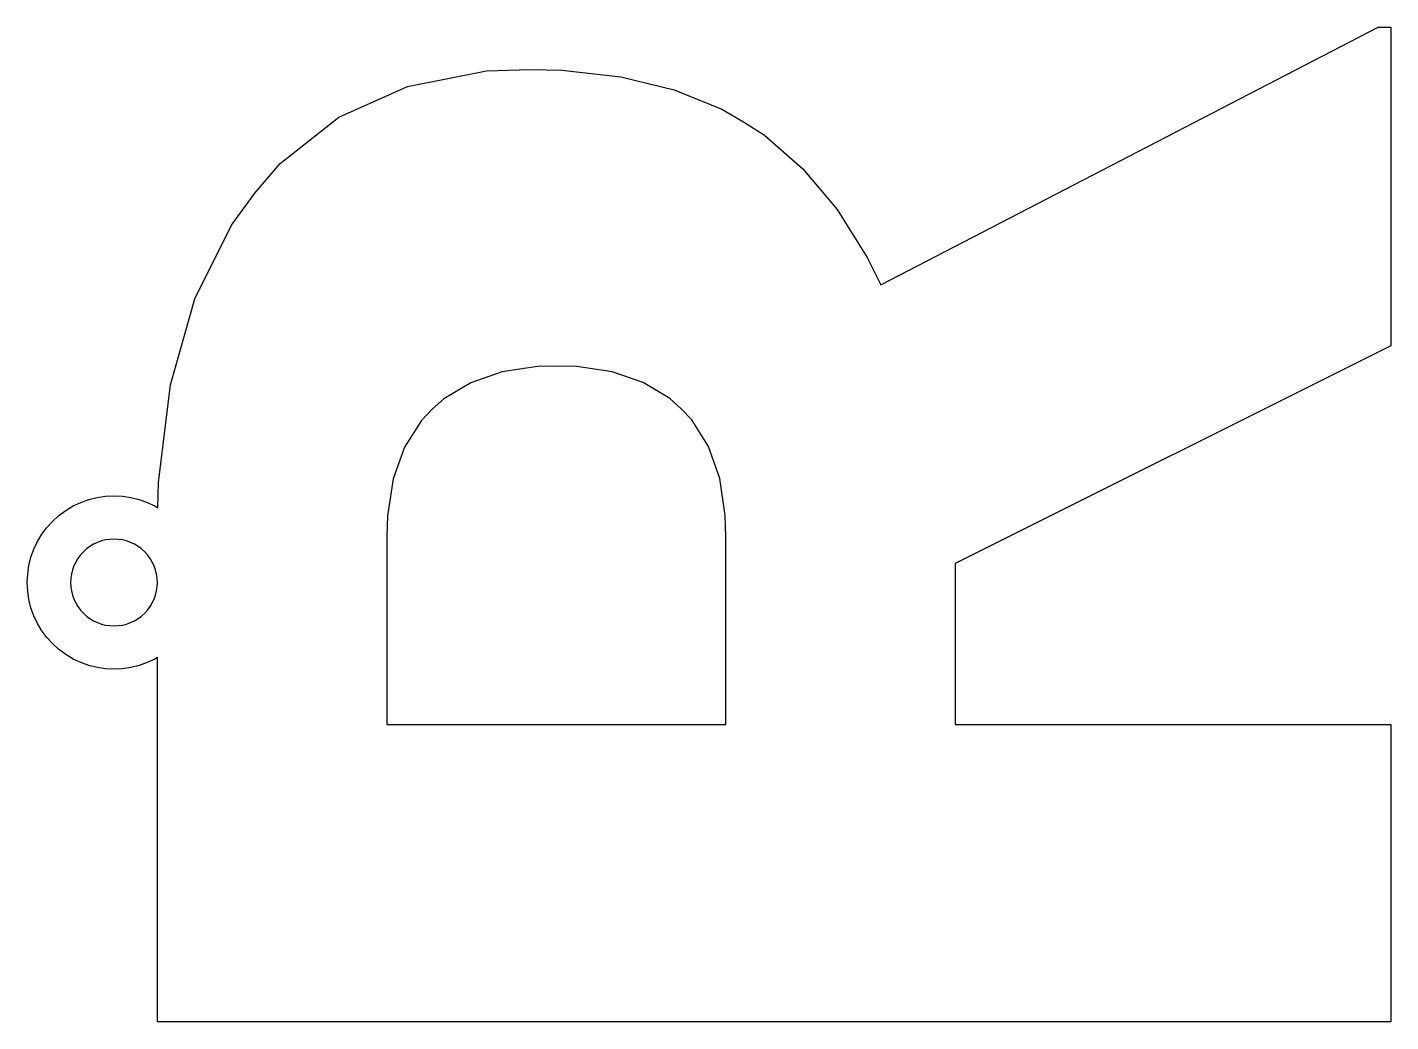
# Model space of a CAD drawing. Header units: millimetres. Extents: x -12.8 to 81.5, y 12.8 to 81.5.
import ezdxf

# ---------------------------------------------------------------- set-up
doc = ezdxf.new("R2010")
doc.units = ezdxf.units.MM

msp = doc.modelspace()

# ---------------------------------------------------------------- linework, layer by layer
at = {"color": 0}
for points in [[(-3.695, 50.061), (-2.854, 56.822), (-1.17, 62.755), (1.358, 67.858), (2.975, 70.065), (4.717, 72.113), (8.781, 75.32), (13.542, 77.457), (18.998, 78.526), (22.015, 78.615), (24.211, 78.578), (28.283, 78.128), (31.973, 77.228), (35.281, 75.878), (36.775, 75.015), (38.218, 74.072), (40.87, 71.762), (43.244, 68.942), (45.341, 65.613), (46.275, 63.735), (80.665, 81.545), (81.545, 81.545), (81.545, 59.515), (51.425, 44.455), (51.425, 33.325), (81.545, 33.325), (81.545, 12.765), (-3.765, 12.765), (-3.765, 37.955), (-3.937, 37.852), (-4.469, 37.6), (-5.023, 37.402), (-5.594, 37.259), (-6.177, 37.172), (-6.765, 37.143), (-7.353, 37.172), (-7.936, 37.259), (-8.507, 37.402), (-9.061, 37.6), (-9.593, 37.852), (-10.098, 38.154), (-10.571, 38.505), (-11.008, 38.901), (-11.403, 39.337), (-11.754, 39.81), (-12.057, 40.315), (-12.308, 40.847), (-12.507, 41.402), (-12.65, 41.973), (-12.736, 42.555), (-12.765, 43.143), (-12.736, 43.731), (-12.65, 44.314), (-12.507, 44.885), (-12.308, 45.439), (-12.057, 45.972), (-11.754, 46.477), (-11.403, 46.95), (-11.008, 47.386), (-10.571, 47.781), (-10.098, 48.132), (-9.593, 48.435), (-9.061, 48.687), (-8.507, 48.885), (-7.936, 49.028), (-7.353, 49.114), (-6.765, 49.143), (-6.177, 49.114), (-5.594, 49.028), (-5.023, 48.885), (-4.469, 48.687), (-3.937, 48.435), (-3.728, 48.31), (-3.695, 50.061)], [(35.545, 33.325), (35.545, 46.335), (35.513, 47.771), (35.13, 50.34), (34.363, 52.545), (33.212, 54.386), (32.475, 55.155), (31.681, 55.863), (29.839, 56.973), (27.692, 57.713), (25.239, 58.084), (23.885, 58.115), (22.533, 58.084), (20.077, 57.709), (17.917, 56.961), (16.053, 55.84), (15.245, 55.125), (14.494, 54.349), (13.32, 52.504), (12.538, 50.307), (12.148, 47.757), (12.115, 46.335), (12.115, 33.325), (35.545, 33.325)], [(-7.35, 46.086), (-7.636, 46.014), (-7.913, 45.915), (-8.179, 45.789), (-8.432, 45.638), (-8.668, 45.462), (-8.886, 45.265), (-9.084, 45.046), (-9.259, 44.81), (-9.411, 44.557), (-9.537, 44.291), (-9.636, 44.014), (-9.707, 43.729), (-9.751, 43.437), (-9.765, 43.143), (-9.751, 42.849), (-9.707, 42.558), (-9.636, 42.272), (-9.537, 41.995), (-9.411, 41.729), (-9.259, 41.477), (-9.084, 41.24), (-8.886, 41.022), (-8.668, 40.824), (-8.432, 40.649), (-8.179, 40.497), (-7.913, 40.372), (-7.636, 40.272), (-7.35, 40.201), (-7.059, 40.158), (-6.765, 40.143), (-6.471, 40.158), (-6.18, 40.201), (-5.894, 40.272), (-5.617, 40.372), (-5.351, 40.497), (-5.098, 40.649), (-4.862, 40.824), (-4.644, 41.022), (-4.446, 41.24), (-4.271, 41.477), (-4.119, 41.729), (-3.993, 41.995), (-3.894, 42.272), (-3.823, 42.558), (-3.779, 42.849), (-3.765, 43.143), (-3.779, 43.437), (-3.823, 43.729), (-3.894, 44.014), (-3.993, 44.291), (-4.119, 44.557), (-4.271, 44.81), (-4.446, 45.046), (-4.644, 45.265), (-4.862, 45.462), (-5.098, 45.638), (-5.351, 45.789), (-5.617, 45.915), (-5.894, 46.014), (-6.18, 46.086), (-6.471, 46.129), (-6.765, 46.143), (-7.059, 46.129), (-7.35, 46.086)]]:
    msp.add_lwpolyline(points, dxfattribs=at)

doc.saveas('drawing.dxf')
